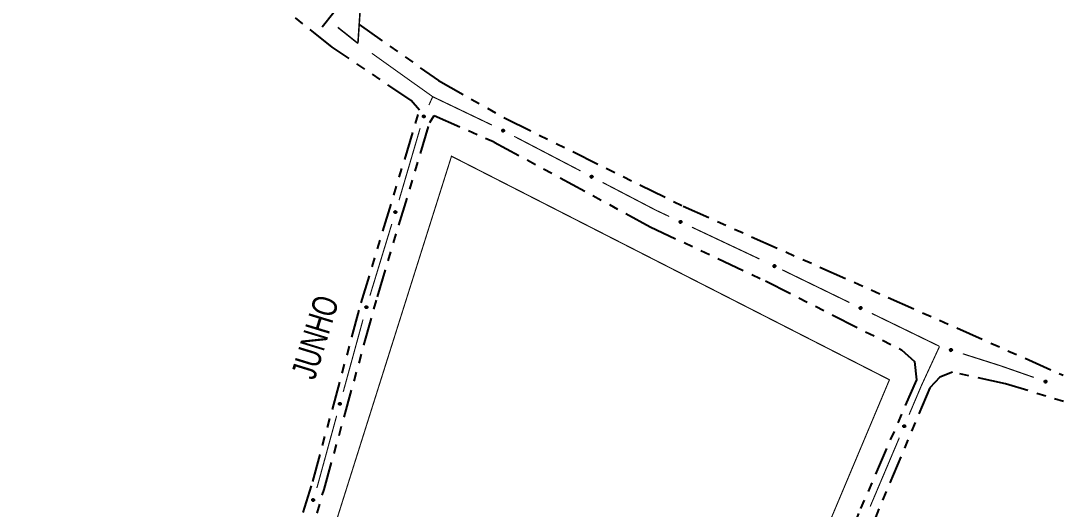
# Model space of a CAD drawing. Extents: x 208948 to 212966, y 4875285 to 4878160.
# Drawn here: x 209844.5 to 210010.5, y 4876951.2 to 4877029.5 of the extents above; entities that cross this region are included whole.
import ezdxf

# ---------------------------------------------------------------- set-up
doc = ezdxf.new("R2010")
doc.units = 0
doc.header["$LTSCALE"] = 1.5
doc.header["$MEASUREMENT"] = 0
doc.linetypes.add('TRACO_25', pattern=[8, 3, -1, 1, -1, 1, -1])
for name, color, linetype in [('LM-LIM-SETORES-BAIRROS', 7, 'CONTINUOUS'), ('RU-QUADRA', 210, 'CONTINUOUS'), ('SV-EIXO-RUA-N-PAV', 6, 'CONTINUOUS'), ('SV-RUA-NAO-PAV', 7, 'CONTINUOUS'), ('SV-TXT-RUA-N-PAV', 7, 'CONTINUOUS')]:
    doc.layers.add(name, color=color, linetype=linetype)
doc.styles.add('ARIAL', font='ARIAL.SHX')

msp = doc.modelspace()

# ---------------------------------------------------------------- linework, layer by layer
at = {"layer": 'LM-LIM-SETORES-BAIRROS', "const_width": 0.25}
for points in [[(209898.54114, 4877025.88843), (209899.26456, 4877036.723286)], [(209895.298262, 4877028.463656), (209898.430706, 4877025.976128)], [(209898.430706, 4877025.976128), (209898.54114, 4877025.88843)]]:
    msp.add_lwpolyline(points, dxfattribs=at)
at = {"layer": 'LM-LIM-SETORES-BAIRROS'}
msp.add_lwpolyline([(209892.799217, 4877028.532754), (209894.664864, 4877030.882087)], dxfattribs=at)
at = {"layer": 'RU-QUADRA', "linetype": 'Continuous', "const_width": 0.18, "flags": 128}
msp.add_lwpolyline([(209833.854038, 4876755.64471), (209833.854038, 4876755.64471), (209913.547494, 4877007.803964), (209983.787586, 4876971.967183), (209920.71485, 4876822.169434), (209895.288293, 4876755.649519), (209888.730898, 4876742.782971), (209876.383166, 4876722.24931), (209840.029735, 4876732.578336), (209829.27515, 4876739.238846)], close=True, dxfattribs=at)
at = {"layer": 'SV-EIXO-RUA-N-PAV', "const_width": 0.18}
for points in [[(209910.532256, 4877017.341907), (209900.760306, 4877024.306746)], [(209909.929223, 4877016.005754), (209910.340588, 4877016.917224)], [(209910.340588, 4877016.917224), (209910.532256, 4877017.341907)], [(209910.532256, 4877017.341907), (209920.034526, 4877012.795097)], [(209905.134417, 4877000.760491), (209908.5121, 4877012.275318)], [(209923.60361, 4877010.990281), (209934.245356, 4877005.44472)], [(209937.792604, 4877003.596199), (209945.773914, 4876999.437029)], [(209945.773914, 4876999.437029), (209946.334573, 4876999.144861)], [(209946.334573, 4876999.144861), (209948.476797, 4876998.136266)], [(209900.465088, 4876985.456995), (209903.968641, 4876996.934151)], [(209952.095752, 4876996.4324), (209962.952619, 4876991.320801)], [(209966.564332, 4876989.601795), (209977.357076, 4876984.35616)], [(209896.181575, 4876970.041771), (209899.354234, 4876981.614767)], [(209980.954657, 4876982.607615), (209991.7474, 4876977.36198)], [(209991.827187, 4876977.323201), (209989.306412, 4876971.878415)], [(209995.554355, 4876976.137284), (210001.271909, 4876974.318062)], [(210001.271909, 4876974.318062), (210001.591455, 4876974.216389)], [(210001.591455, 4876974.216389), (210006.939422, 4876972.348844)], [(209989.306412, 4876971.878415), (209988.90913, 4876971.0203)], [(209988.90913, 4876971.0203), (209986.936725, 4876966.366657)], [(209892.044426, 4876954.950579), (209895.124022, 4876966.184106)], [(209985.375778, 4876962.683799), (209980.692939, 4876951.635224)], [(209891.942562, 4876954.613646), (209892.044426, 4876954.950579)]]:
    msp.add_lwpolyline(points, dxfattribs=at)
at = {"layer": 'SV-EIXO-RUA-N-PAV'}
for points in [[(209908.947051, 4877014.097135), (209908.929109, 4877014.142634), (209908.922993, 4877014.185407), (209908.92816, 4877014.222549), (209908.941284, 4877014.254181), (209908.958355, 4877014.28503), (209908.982428, 4877014.312334), (209909.01586, 4877014.33672), (209909.061375, 4877014.355039), (209909.105603, 4877014.358424), (209909.142289, 4877014.355307), (209909.17606, 4877014.343521), (209909.20575, 4877014.326435), (209909.233285, 4877014.300492), (209909.257668, 4877014.266371), (209909.27498, 4877014.220158), (209909.280688, 4877014.178184), (209909.274748, 4877014.142389), (209909.262684, 4877014.108512), (209909.244878, 4877014.077227), (209909.221093, 4877014.050561), (209909.186694, 4877014.026073), (209909.140856, 4877014.009591), (209909.099057, 4877014.003419), (209909.063187, 4877014.008856), (209909.030103, 4877014.021483), (209908.998954, 4877014.038229), (209908.9705, 4877014.061286), (209908.947051, 4877014.097135)], [(209921.753439, 4877012.078561), (209921.799878, 4877012.093907), (209921.842927, 4877012.097601), (209921.87972, 4877012.090347), (209921.91056, 4877012.075459), (209921.940397, 4877012.056675), (209921.966299, 4877012.0311), (209921.988761, 4877011.996346), (209922.004483, 4877011.94987), (209922.005368, 4877011.905521), (209922.000186, 4877011.86907), (209921.986514, 4877011.836017), (209921.96778, 4877011.807338), (209921.940324, 4877011.781311), (209921.904882, 4877011.758892), (209921.857766, 4877011.744214), (209921.815537, 4877011.740883), (209921.780134, 4877011.748833), (209921.746992, 4877011.762789), (209921.716761, 4877011.782331), (209921.691479, 4877011.807583), (209921.668971, 4877011.843308), (209921.655101, 4877011.890004), (209921.651297, 4877011.932084), (209921.658749, 4877011.96759), (209921.673223, 4877011.999909), (209921.691699, 4877012.030063), (209921.716324, 4877012.057172), (209921.753439, 4877012.078561)], [(209935.942434, 4877004.684479), (209935.988872, 4877004.699826), (209936.031922, 4877004.703519), (209936.068714, 4877004.696266), (209936.099555, 4877004.681378), (209936.129391, 4877004.662594), (209936.155294, 4877004.637018), (209936.177755, 4877004.602264), (209936.193477, 4877004.555789), (209936.194362, 4877004.51144), (209936.18918, 4877004.474988), (209936.175508, 4877004.441936), (209936.156775, 4877004.413257), (209936.129319, 4877004.387229), (209936.093877, 4877004.36481), (209936.046761, 4877004.350133), (209936.004531, 4877004.346801), (209935.969128, 4877004.354752), (209935.935986, 4877004.368707), (209935.905756, 4877004.38825), (209935.880474, 4877004.413502), (209935.857966, 4877004.449227), (209935.844095, 4877004.495922), (209935.840291, 4877004.538003), (209935.847743, 4877004.573508), (209935.862217, 4877004.605828), (209935.880694, 4877004.635982), (209935.905318, 4877004.663091), (209935.942434, 4877004.684479)], [(209904.405333, 4876998.741729), (209904.381744, 4876998.784573), (209904.370231, 4876998.826219), (209904.370626, 4876998.863717), (209904.379616, 4876998.896763), (209904.392621, 4876998.929534), (209904.413021, 4876998.959681), (209904.443075, 4876998.988125), (209904.485888, 4876999.01209), (209904.529325, 4876999.02108), (209904.566109, 4876999.022659), (209904.601106, 4876999.015269), (209904.63273, 4876999.002103), (209904.663344, 4876998.979876), (209904.691873, 4876998.949137), (209904.714928, 4876998.905505), (209904.725935, 4876998.864599), (209904.7246, 4876998.828339), (209904.716948, 4876998.793202), (209904.70327, 4876998.759905), (209904.683074, 4876998.730427), (209904.652073, 4876998.701759), (209904.608706, 4876998.679574), (209904.568033, 4876998.66813), (209904.531764, 4876998.668955), (209904.497341, 4876998.677268), (209904.464313, 4876998.689911), (209904.433155, 4876998.709157), (209904.405333, 4876998.741729)], [(209950.203172, 4876997.44513), (209950.248953, 4876997.462338), (209950.291818, 4876997.467766), (209950.328873, 4876997.462002), (209950.36029, 4876997.448372), (209950.39086, 4876997.430807), (209950.417774, 4876997.406297), (209950.441619, 4876997.372478), (209950.459204, 4876997.326675), (209950.461878, 4876997.282398), (209950.458171, 4876997.245767), (209950.445844, 4876997.212189), (209950.428283, 4876997.182778), (209950.4019, 4876997.155664), (209950.367391, 4876997.131833), (209950.320906, 4876997.115266), (209950.278846, 4876997.110233), (209950.243151, 4876997.116748), (209950.209472, 4876997.129355), (209950.178478, 4876997.147662), (209950.152197, 4876997.171872), (209950.128266, 4876997.20666), (209950.112522, 4876997.252758), (209950.107024, 4876997.294651), (209950.113036, 4876997.330428), (209950.126194, 4876997.363305), (209950.143439, 4876997.394181), (209950.16695, 4876997.422261), (209950.203172, 4876997.44513)], [(209965.264202, 4876990.356096), (209965.310193, 4876990.372736), (209965.353122, 4876990.377632), (209965.390103, 4876990.371411), (209965.421348, 4876990.357392), (209965.451699, 4876990.33945), (209965.478307, 4876990.314609), (209965.501732, 4876990.280497), (209965.518748, 4876990.23448), (209965.520874, 4876990.190173), (209965.516714, 4876990.153591), (209965.503972, 4876990.120169), (209965.486048, 4876990.090977), (209965.459331, 4876990.064191), (209965.42453, 4876990.04079), (209965.377843, 4876990.024799), (209965.335724, 4876990.020287), (209965.300112, 4876990.027244), (209965.266593, 4876990.040267), (209965.235827, 4876990.058956), (209965.209848, 4876990.083491), (209965.18635, 4876990.118572), (209965.171178, 4876990.164861), (209965.166198, 4876990.206819), (209965.172653, 4876990.242519), (209965.186217, 4876990.275231), (209965.203843, 4876990.30589), (209965.2277, 4876990.333677), (209965.264202, 4876990.356096)], [(209899.7535, 4876983.502967), (209899.729911, 4876983.54581), (209899.718398, 4876983.587456), (209899.718793, 4876983.624954), (209899.727783, 4876983.658), (209899.740788, 4876983.690771), (209899.761188, 4876983.720918), (209899.791243, 4876983.749363), (209899.834055, 4876983.773327), (209899.877492, 4876983.782317), (209899.914276, 4876983.783896), (209899.949273, 4876983.776506), (209899.980897, 4876983.76334), (209900.011511, 4876983.741113), (209900.04004, 4876983.710374), (209900.063095, 4876983.666742), (209900.074102, 4876983.625836), (209900.072767, 4876983.589576), (209900.065115, 4876983.554439), (209900.051437, 4876983.521142), (209900.031241, 4876983.491664), (209900.00024, 4876983.462996), (209899.956874, 4876983.440811), (209899.9162, 4876983.429367), (209899.879931, 4876983.430192), (209899.845508, 4876983.438505), (209899.812481, 4876983.451149), (209899.781322, 4876983.470394), (209899.7535, 4876983.502967)], [(209979.074761, 4876983.643701), (209979.120752, 4876983.660341), (209979.163681, 4876983.665238), (209979.200662, 4876983.659016), (209979.231907, 4876983.644998), (209979.262257, 4876983.627055), (209979.288865, 4876983.602215), (209979.312291, 4876983.568103), (209979.329306, 4876983.522085), (209979.331432, 4876983.477778), (209979.327272, 4876983.441197), (209979.31453, 4876983.407774), (209979.296606, 4876983.378582), (209979.269889, 4876983.351797), (209979.235089, 4876983.328395), (209979.188402, 4876983.312405), (209979.146282, 4876983.307893), (209979.110671, 4876983.31485), (209979.077151, 4876983.327873), (209979.046386, 4876983.346562), (209979.020407, 4876983.371096), (209978.996908, 4876983.406178), (209978.981736, 4876983.452467), (209978.976757, 4876983.494425), (209978.983212, 4876983.530124), (209978.996776, 4876983.562836), (209979.014402, 4876983.593496), (209979.038258, 4876983.621283), (209979.074761, 4876983.643701)], [(209993.544963, 4876976.892154), (209993.588082, 4876976.915237), (209993.62986, 4876976.926259), (209993.667351, 4876976.925422), (209993.700288, 4876976.916044), (209993.732904, 4876976.902654), (209993.762809, 4876976.8819), (209993.790898, 4876976.851513), (209993.814356, 4876976.808422), (209993.822834, 4876976.764882), (209993.82398, 4876976.728082), (209993.816179, 4876976.693174), (209993.802641, 4876976.661707), (209993.780055, 4876976.631357), (209993.748983, 4876976.603192), (209993.705082, 4876976.580652), (209993.664049, 4876976.570128), (209993.627807, 4876976.571889), (209993.592763, 4876976.579955), (209993.559629, 4876976.594023), (209993.530391, 4876976.614565), (209993.50209, 4876976.645901), (209993.480417, 4876976.689526), (209993.469453, 4876976.730332), (209993.470705, 4876976.766589), (209993.479423, 4876976.800911), (209993.492454, 4876976.833788), (209993.512065, 4876976.864718), (209993.544963, 4876976.892154)], [(210008.72825, 4876971.840774), (210008.771996, 4876971.862644), (210008.814066, 4876971.872495), (210008.851519, 4876971.870612), (210008.884181, 4876971.860318), (210008.91641, 4876971.846024), (210008.945724, 4876971.824443), (210008.972954, 4876971.793284), (210008.995201, 4876971.749555), (210009.00246, 4876971.705795), (210009.002579, 4876971.668977), (210008.993806, 4876971.634301), (210008.979395, 4876971.603224), (210008.955971, 4876971.573516), (210008.924125, 4876971.54623), (210008.879612, 4876971.524924), (210008.838301, 4876971.515549), (210008.802123, 4876971.518321), (210008.767317, 4876971.527361), (210008.734589, 4876971.542349), (210008.705936, 4876971.5637), (210008.67852, 4876971.595813), (210008.658073, 4876971.640026), (210008.648253, 4876971.681121), (210008.650516, 4876971.71733), (210008.660188, 4876971.751395), (210008.674132, 4876971.783895), (210008.694599, 4876971.814266), (210008.72825, 4876971.840774)], [(209895.508647, 4876968.003475), (209895.483838, 4876968.045624), (209895.471135, 4876968.086922), (209895.470454, 4876968.124416), (209895.478491, 4876968.157706), (209895.49055, 4876968.190837), (209895.510077, 4876968.221557), (209895.539302, 4876968.250853), (209895.581409, 4876968.276036), (209895.62457, 4876968.286269), (209895.661293, 4876968.288904), (209895.696488, 4876968.282522), (209895.728477, 4876968.270268), (209895.759717, 4876968.248929), (209895.789116, 4876968.219022), (209895.813414, 4876968.17607), (209895.82559, 4876968.135497), (209895.825297, 4876968.099213), (209895.818657, 4876968.063871), (209895.805941, 4876968.030195), (209895.786599, 4876968.00015), (209895.756434, 4876967.970603), (209895.713722, 4876967.947183), (209895.673394, 4876967.934576), (209895.637116, 4876967.93436), (209895.602468, 4876967.941681), (209895.569091, 4876967.953371), (209895.537393, 4876967.971715), (209895.508647, 4876968.003475)], [(209986.313674, 4876964.61456), (209986.33266, 4876964.569487), (209986.339761, 4876964.526867), (209986.335452, 4876964.489614), (209986.323061, 4876964.457689), (209986.306706, 4876964.426455), (209986.283269, 4876964.398603), (209986.250409, 4876964.373452), (209986.205328, 4876964.354088), (209986.16119, 4876964.349684), (209986.124442, 4876964.351954), (209986.090408, 4876964.362958), (209986.060332, 4876964.379355), (209986.032206, 4876964.404657), (209986.007043, 4876964.438206), (209985.988669, 4876964.484007), (209985.981994, 4876964.525839), (209985.987108, 4876964.561761), (209985.998387, 4876964.595907), (209986.015467, 4876964.627594), (209986.038631, 4876964.654802), (209986.072456, 4876964.680076), (209986.117902, 4876964.697612), (209986.159548, 4876964.704746), (209986.195533, 4876964.700138), (209986.228899, 4876964.688276), (209986.260426, 4876964.672253), (209986.289405, 4876964.649859), (209986.313674, 4876964.61456)], [(209891.216833, 4876952.593547), (209891.193129, 4876952.636327), (209891.181504, 4876952.677942), (209891.181799, 4876952.715441), (209891.1907, 4876952.74851), (209891.203616, 4876952.781316), (209891.223936, 4876952.811518), (209891.253913, 4876952.840044), (209891.296661, 4876952.864123), (209891.340074, 4876952.87323), (209891.376853, 4876952.874908), (209891.41187, 4876952.867612), (209891.443529, 4876952.854531), (209891.474203, 4876952.832386), (209891.502814, 4876952.801725), (209891.525987, 4876952.758154), (209891.537104, 4876952.717278), (209891.535866, 4876952.681015), (209891.528309, 4876952.645858), (209891.514721, 4876952.612523), (209891.494604, 4876952.582991), (209891.46368, 4876952.55424), (209891.420373, 4876952.531938), (209891.379731, 4876952.520386), (209891.34346, 4876952.521113), (209891.309015, 4876952.529333), (209891.275953, 4876952.541888), (209891.244743, 4876952.56105), (209891.216833, 4876952.593547)]]:
    msp.add_lwpolyline(points, close=True, dxfattribs=at)
for points in [[(209908.922993, 4877014.185407), (209908.958355, 4877014.28503)], [(209908.925518, 4877014.167002), (209908.967649, 4877014.290207)], [(209908.929109, 4877014.142634), (209908.982428, 4877014.312334)], [(209908.938285, 4877014.122316), (209908.996486, 4877014.317613)], [(209908.947051, 4877014.097135), (209909.01586, 4877014.33672)], [(209908.96076, 4877014.079237), (209909.038882, 4877014.341893)], [(209908.9705, 4877014.061286), (209909.061375, 4877014.355039)], [(209908.986802, 4877014.054011), (209909.081202, 4877014.352735)], [(209908.998954, 4877014.038229), (209909.105603, 4877014.358424)], [(209909.015088, 4877014.033759), (209909.120274, 4877014.353065)], [(209909.030103, 4877014.021483), (209909.142289, 4877014.355307)], [(209909.048107, 4877014.01736), (209909.160833, 4877014.346737)], [(209909.063187, 4877014.008856), (209909.17606, 4877014.343521)], [(209909.083251, 4877014.008984), (209909.190121, 4877014.332021)], [(209909.099057, 4877014.003419), (209909.20575, 4877014.326435)], [(209909.121762, 4877014.008071), (209909.218528, 4877014.308721)], [(209909.140856, 4877014.009591), (209909.233285, 4877014.300492)], [(209909.16396, 4877014.021961), (209909.24469, 4877014.280446)], [(209909.186694, 4877014.026073), (209909.257668, 4877014.266371)], [(209909.20399, 4877014.044315), (209909.263556, 4877014.236002)], [(209909.221093, 4877014.050561), (209909.27498, 4877014.220158)], [(209909.234192, 4877014.068111), (209909.275641, 4877014.193122)], [(209909.244878, 4877014.077227), (209909.280688, 4877014.178184)], [(209921.651297, 4877011.932084), (209921.96778, 4877011.807338)], [(209921.654661, 4877011.909153), (209921.949373, 4877011.79558)], [(209921.655101, 4877011.890004), (209921.940324, 4877011.781311)], [(209921.657745, 4877011.947551), (209921.974239, 4877011.822628)], [(209921.658749, 4877011.96759), (209921.986514, 4877011.836017)], [(209921.666148, 4877011.866238), (209921.919667, 4877011.771054)], [(209921.66809, 4877011.982166), (209921.990583, 4877011.851039)], [(209921.668971, 4877011.843308), (209921.904882, 4877011.758892)], [(209921.673223, 4877011.999909), (209922.000186, 4877011.86907)], [(209921.686209, 4877011.825011), (209921.87423, 4877011.754726)], [(209921.686326, 4877012.014207), (209921.99919, 4877011.891176)], [(209921.691479, 4877011.807583), (209921.857766, 4877011.744214)], [(209921.691699, 4877012.030063), (209922.005368, 4877011.905521)], [(209921.708141, 4877012.041306), (209922.001064, 4877011.930205)], [(209921.708263, 4877011.793515), (209921.830736, 4877011.745079)], [(209921.716324, 4877012.057172), (209922.004483, 4877011.94987)], [(209921.716761, 4877011.782331), (209921.815537, 4877011.740883)], [(209921.734796, 4877012.065883), (209921.992627, 4877011.973068)], [(209921.753439, 4877012.078561), (209921.988761, 4877011.996346)], [(209921.779074, 4877012.085892), (209921.970777, 4877012.016767)], [(209921.799878, 4877012.093907), (209921.966299, 4877012.0311)], [(209921.824409, 4877012.096119), (209921.945042, 4877012.047104)], [(209921.842927, 4877012.097601), (209921.940397, 4877012.056675)], [(209935.840291, 4877004.538003), (209936.156775, 4877004.413257)], [(209935.843655, 4877004.515071), (209936.138368, 4877004.401498)], [(209935.844095, 4877004.495922), (209936.129319, 4877004.387229)], [(209935.846739, 4877004.55347), (209936.163233, 4877004.428546)], [(209935.847743, 4877004.573508), (209936.175508, 4877004.441936)], [(209935.855143, 4877004.472157), (209936.108661, 4877004.376973)], [(209935.857084, 4877004.588085), (209936.179577, 4877004.456957)], [(209935.862217, 4877004.605828), (209936.18918, 4877004.474988)], [(209935.87532, 4877004.620126), (209936.188184, 4877004.497094)], [(209935.880694, 4877004.635982), (209936.194362, 4877004.51144)], [(209935.897135, 4877004.647225), (209936.190058, 4877004.536123)], [(209935.905318, 4877004.663091), (209936.193477, 4877004.555789)], [(209935.923791, 4877004.671802), (209936.181621, 4877004.578987)], [(209935.942434, 4877004.684479), (209936.177755, 4877004.602264)], [(209935.968069, 4877004.691811), (209936.159772, 4877004.622686)], [(209935.988872, 4877004.699826), (209936.155294, 4877004.637018)], [(209936.013404, 4877004.702037), (209936.134036, 4877004.653022)], [(209936.031922, 4877004.703519), (209936.129391, 4877004.662594)], [(209935.857966, 4877004.449227), (209936.093877, 4877004.36481)], [(209935.875203, 4877004.430929), (209936.063224, 4877004.360645)], [(209935.880474, 4877004.413502), (209936.046761, 4877004.350133)], [(209935.897257, 4877004.399434), (209936.01973, 4877004.350998)], [(209935.905756, 4877004.38825), (209936.004531, 4877004.346801)], [(209904.370231, 4876998.826219), (209904.392621, 4876998.929534)], [(209904.375078, 4876998.808285), (209904.40118, 4876998.935852)], [(209904.381744, 4876998.784573), (209904.413021, 4876998.959681)], [(209904.393432, 4876998.765589), (209904.426292, 4876998.966707)], [(209904.405333, 4876998.741729), (209904.443075, 4876998.988125)], [(209904.421209, 4876998.725722), (209904.465252, 4876998.996188)], [(209904.433155, 4876998.709157), (209904.485888, 4876999.01209)], [(209904.45025, 4876998.704017), (209904.505846, 4876999.012329)], [(209904.464313, 4876998.689911), (209904.529325, 4876999.02108)], [(209904.480885, 4876998.687532), (209904.544559, 4876999.017632)], [(209904.497341, 4876998.677268), (209904.566109, 4876999.022659)], [(209904.515724, 4876998.67547), (209904.585593, 4876999.016519)], [(209904.531764, 4876998.668955), (209904.601106, 4876999.015269)], [(209904.551647, 4876998.671638), (209904.616516, 4876999.005653)], [(209904.568033, 4876998.66813), (209904.63273, 4876999.002103)], [(209904.589962, 4876998.675635), (209904.647659, 4876998.986159)], [(209904.608706, 4876998.679574), (209904.663344, 4876998.979876)], [(209904.630048, 4876998.694785), (209904.677209, 4876998.961445)], [(209904.652073, 4876998.701759), (209904.691873, 4876998.949137)], [(209904.666906, 4876998.722054), (209904.701579, 4876998.919766)], [(209904.683074, 4876998.730427), (209904.714928, 4876998.905505)], [(209904.693831, 4876998.749502), (209904.719026, 4876998.878773)], [(209904.70327, 4876998.759905), (209904.725935, 4876998.864599)], [(209950.107024, 4876997.294651), (209950.428283, 4876997.182778)], [(209950.11131, 4876997.271874), (209950.410366, 4876997.170286)], [(209950.112522, 4876997.252758), (209950.4019, 4876997.155664)], [(209950.112842, 4876997.310365), (209950.43412, 4876997.198316)], [(209950.113036, 4876997.330428), (209950.445844, 4876997.212189)], [(209950.121782, 4876997.345369), (209950.449304, 4876997.227363)], [(209950.12452, 4876997.229458), (209950.381673, 4876997.144582)], [(209950.126194, 4876997.363305), (209950.458171, 4876997.245767)], [(209950.128266, 4876997.20666), (209950.367391, 4876997.131833)], [(209950.13871, 4876997.378121), (209950.456284, 4876997.267815)], [(209950.143439, 4876997.394181), (209950.461878, 4876997.282398)], [(209950.146228, 4876997.189073), (209950.336932, 4876997.126434)], [(209950.152197, 4876997.171872), (209950.320906, 4876997.115266)], [(209950.159414, 4876997.406078), (209950.456581, 4876997.306887)], [(209950.16695, 4876997.422261), (209950.459204, 4876997.326675)], [(209950.169535, 4876997.158493), (209950.293863, 4876997.11504)], [(209950.178478, 4876997.147662), (209950.278846, 4876997.110233)], [(209950.185055, 4876997.43171), (209950.446422, 4876997.349376)], [(209950.203172, 4876997.44513), (209950.441619, 4876997.372478)], [(209950.22849, 4876997.45349), (209950.422826, 4876997.392157)], [(209950.248953, 4876997.462338), (209950.417774, 4876997.406297)], [(209950.273375, 4876997.465537), (209950.395887, 4876997.42143)], [(209950.291818, 4876997.467766), (209950.39086, 4876997.430807)], [(209965.166198, 4876990.206819), (209965.486048, 4876990.090977)], [(209965.170202, 4876990.18399), (209965.467977, 4876990.078708)], [(209965.171178, 4876990.164861), (209965.459331, 4876990.064191)], [(209965.172211, 4876990.22246), (209965.492076, 4876990.106441)], [(209965.172653, 4876990.242519), (209965.503972, 4876990.120169)], [(209965.181583, 4876990.257351), (209965.507619, 4876990.135298)], [(209965.182886, 4876990.141414), (209965.438969, 4876990.053361)], [(209965.186217, 4876990.275231), (209965.516714, 4876990.153591)], [(209965.18635, 4876990.118572), (209965.42453, 4876990.04079)], [(209965.198916, 4876990.28989), (209965.515099, 4876990.17566)], [(209965.203843, 4876990.30589), (209965.520874, 4876990.190173)], [(209965.204092, 4876990.100764), (209965.394006, 4876990.035768)], [(209965.209848, 4876990.083491), (209965.377843, 4876990.024799)], [(209965.219964, 4876990.317589), (209965.515881, 4876990.214726)], [(209965.227019, 4876990.069898), (209965.350799, 4876990.024908)], [(209965.2277, 4876990.333677), (209965.518748, 4876990.23448)], [(209965.235827, 4876990.058956), (209965.335724, 4876990.020287)], [(209965.245921, 4876990.342902), (209965.506248, 4876990.257337)], [(209965.264202, 4876990.356096), (209965.501732, 4876990.280497)], [(209965.289622, 4876990.364142), (209965.483184, 4876990.300407)], [(209965.310193, 4876990.372736), (209965.478307, 4876990.314609)], [(209965.334653, 4876990.375633), (209965.45661, 4876990.330012)], [(209965.353122, 4876990.377632), (209965.451699, 4876990.33945)], [(209899.718398, 4876983.587456), (209899.740788, 4876983.690771)], [(209899.723246, 4876983.569522), (209899.749347, 4876983.697089)], [(209899.729911, 4876983.54581), (209899.761188, 4876983.720918)], [(209899.741599, 4876983.526826), (209899.774459, 4876983.727944)], [(209899.7535, 4876983.502967), (209899.791243, 4876983.749363)], [(209899.769376, 4876983.486959), (209899.813419, 4876983.757425)], [(209899.781322, 4876983.470394), (209899.834055, 4876983.773327)], [(209899.798418, 4876983.465254), (209899.854013, 4876983.773567)], [(209899.812481, 4876983.451149), (209899.877492, 4876983.782317)], [(209899.829052, 4876983.448769), (209899.892726, 4876983.778869)], [(209899.845508, 4876983.438505), (209899.914276, 4876983.783896)], [(209899.863891, 4876983.436707), (209899.93376, 4876983.777756)], [(209899.879931, 4876983.430192), (209899.949273, 4876983.776506)], [(209899.899815, 4876983.432875), (209899.964683, 4876983.76689)], [(209899.9162, 4876983.429367), (209899.980897, 4876983.76334)], [(209899.938129, 4876983.436872), (209899.995826, 4876983.747396)], [(209899.956874, 4876983.440811), (209900.011511, 4876983.741113)], [(209899.978215, 4876983.456022), (209900.025376, 4876983.722683)], [(209900.00024, 4876983.462996), (209900.04004, 4876983.710374)], [(209900.015073, 4876983.483292), (209900.049746, 4876983.681003)], [(209900.031241, 4876983.491664), (209900.063095, 4876983.666742)], [(209900.041998, 4876983.510739), (209900.067193, 4876983.64001)], [(209900.051437, 4876983.521142), (209900.074102, 4876983.625836)], [(209978.976757, 4876983.494425), (209979.296606, 4876983.378582)], [(209978.980761, 4876983.471596), (209979.278536, 4876983.366313)], [(209978.981736, 4876983.452467), (209979.269889, 4876983.351797)], [(209978.98277, 4876983.510066), (209979.302635, 4876983.394046)], [(209978.983212, 4876983.530124), (209979.31453, 4876983.407774)], [(209978.992142, 4876983.544956), (209979.318178, 4876983.422904)], [(209978.993445, 4876983.42902), (209979.249527, 4876983.340966)], [(209978.996776, 4876983.562836), (209979.327272, 4876983.441197)], [(209978.996908, 4876983.406178), (209979.235089, 4876983.328395)], [(209979.009474, 4876983.577496), (209979.325658, 4876983.463266)], [(209979.014402, 4876983.593496), (209979.331432, 4876983.477778)], [(209979.01465, 4876983.38837), (209979.204565, 4876983.323374)], [(209979.020407, 4876983.371096), (209979.188402, 4876983.312405)], [(209979.030522, 4876983.605194), (209979.326439, 4876983.502332)], [(209979.037577, 4876983.357503), (209979.161358, 4876983.312514)], [(209979.038258, 4876983.621283), (209979.329306, 4876983.522085)], [(209979.046386, 4876983.346562), (209979.146282, 4876983.307893)], [(209979.05648, 4876983.630507), (209979.316806, 4876983.544943)], [(209979.074761, 4876983.643701), (209979.312291, 4876983.568103)], [(209979.100181, 4876983.651747), (209979.293742, 4876983.588013)], [(209979.120752, 4876983.660341), (209979.288865, 4876983.602215)], [(209979.145212, 4876983.663238), (209979.267168, 4876983.617618)], [(209979.163681, 4876983.665238), (209979.262257, 4876983.627055)], [(209993.469453, 4876976.730332), (209993.802641, 4876976.661707)], [(209993.470705, 4876976.766589), (209993.816179, 4876976.693174)], [(209993.473153, 4876976.746675), (209993.806382, 4876976.677878)], [(209993.4767, 4876976.708316), (209993.786523, 4876976.646966)], [(209993.477409, 4876976.782551), (209993.817612, 4876976.708671)], [(209993.479423, 4876976.800911), (209993.82398, 4876976.728082)], [(209993.480417, 4876976.689526), (209993.780055, 4876976.631357)], [(209993.48988, 4876976.817245), (209993.819207, 4876976.749689)], [(209993.492454, 4876976.833788), (209993.822834, 4876976.764882)], [(209993.495376, 4876976.668007), (209993.761463, 4876976.61771)], [(209993.50209, 4876976.645901), (209993.748983, 4876976.603192)], [(209993.506724, 4876976.847684), (209993.814361, 4876976.788461)], [(209993.512065, 4876976.864718), (209993.814356, 4876976.808422)], [(209993.52221, 4876976.630831), (209993.719499, 4876976.593832)], [(209993.52877, 4876976.876467), (209993.798698, 4876976.829243)], [(209993.530391, 4876976.614565), (209993.705082, 4876976.580652)], [(209993.544963, 4876976.892154), (209993.790898, 4876976.851513)], [(209993.549338, 4876976.603584), (209993.678303, 4876976.576869)], [(209993.559629, 4876976.594023), (209993.664049, 4876976.570128)], [(209993.568961, 4876976.903773), (209993.769678, 4876976.868547)], [(209993.588082, 4876976.915237), (209993.762809, 4876976.8819)], [(209993.61187, 4876976.921623), (209993.739121, 4876976.894021)], [(209993.62986, 4876976.926259), (209993.732904, 4876976.902654)], [(210008.648253, 4876971.681121), (210008.979395, 4876971.603224)], [(210008.650516, 4876971.71733), (210008.993806, 4876971.634301)], [(210008.652407, 4876971.697355), (210008.983586, 4876971.619284)], [(210008.654882, 4876971.658913), (210008.962872, 4876971.588939)], [(210008.657663, 4876971.733099), (210008.995671, 4876971.649752)], [(210008.658073, 4876971.640026), (210008.955971, 4876971.573516)], [(210008.660188, 4876971.751395), (210009.002579, 4876971.668977)], [(210008.671097, 4876971.767431), (210008.998411, 4876971.69071)], [(210008.672426, 4876971.618098), (210008.937005, 4876971.560393)], [(210008.674132, 4876971.783895), (210009.00246, 4876971.705795)], [(210008.67852, 4876971.595813), (210008.924125, 4876971.54623)], [(210008.688785, 4876971.797388), (210008.994648, 4876971.729602)], [(210008.694599, 4876971.814266), (210008.995201, 4876971.749555)], [(210008.698211, 4876971.580187), (210008.894391, 4876971.537696)], [(210008.705936, 4876971.5637), (210008.879612, 4876971.524924)], [(210008.711625, 4876971.825545), (210008.98013, 4876971.770805)], [(210008.724569, 4876971.552194), (210008.852738, 4876971.52189)], [(210008.72825, 4876971.840774), (210008.972954, 4876971.793284)], [(210008.734589, 4876971.542349), (210008.838301, 4876971.515549)], [(210008.752563, 4876971.851718), (210008.952218, 4876971.810904)], [(210008.771996, 4876971.862644), (210008.945724, 4876971.824443)], [(210008.795954, 4876971.868363), (210008.922385, 4876971.837221)], [(210008.814066, 4876971.872495), (210008.91641, 4876971.846024)], [(209895.471135, 4876968.086922), (209895.49055, 4876968.190837)], [(209895.476495, 4876968.069135), (209895.498924, 4876968.197399)], [(209895.483838, 4876968.045624), (209895.510077, 4876968.221557)], [(209895.496067, 4876968.026983), (209895.52314, 4876968.228961)], [(209895.508647, 4876968.003475), (209895.539302, 4876968.250853)], [(209895.524977, 4876967.98793), (209895.561238, 4876968.259548)], [(209895.537393, 4876967.971715), (209895.581409, 4876968.276036)], [(209895.554629, 4876967.967067), (209895.601352, 4876968.276849)], [(209895.569091, 4876967.953371), (209895.62457, 4876968.286269)], [(209895.585725, 4876967.951468), (209895.639897, 4876968.28326)], [(209895.602468, 4876967.941681), (209895.661293, 4876968.288904)], [(209895.620895, 4876967.940412), (209895.680946, 4876968.283326)], [(209895.637116, 4876967.93436), (209895.696488, 4876968.282522)], [(209895.656914, 4876967.937612), (209895.712168, 4876968.273352)], [(209895.673394, 4876967.934576), (209895.728477, 4876968.270268)], [(209895.695097, 4876967.942708), (209895.743858, 4876968.25476)], [(209895.713722, 4876967.947183), (209895.759717, 4876968.248929)], [(209895.734617, 4876967.963001), (209895.774105, 4876968.230905)], [(209895.756434, 4876967.970603), (209895.789116, 4876968.219022)], [(209895.770677, 4876967.991316), (209895.799662, 4876968.189941)], [(209895.786599, 4876968.00015), (209895.813414, 4876968.17607)], [(209895.796804, 4876968.019526), (209895.818278, 4876968.149466)], [(209895.805941, 4876968.030195), (209895.82559, 4876968.135497)], [(209986.015467, 4876964.627594), (209985.981994, 4876964.525839)], [(209986.02594, 4876964.636954), (209985.987385, 4876964.511021)], [(209986.038631, 4876964.654802), (209985.988669, 4876964.484007)], [(209986.055585, 4876964.66144), (209986.000456, 4876964.468431)], [(209986.072456, 4876964.680076), (209986.007043, 4876964.438206)], [(209986.095089, 4876964.684712), (209986.020341, 4876964.424434)], [(209986.117902, 4876964.697612), (209986.032206, 4876964.404657)], [(209986.136956, 4876964.699571), (209986.047148, 4876964.39677)], [(209986.159548, 4876964.704746), (209986.060332, 4876964.379355)], [(209986.175478, 4876964.699546), (209986.076086, 4876964.374131)], [(209986.195533, 4876964.700138), (209986.090408, 4876964.362958)], [(209986.210805, 4876964.691983), (209986.105705, 4876964.360095)], [(209986.228899, 4876964.688276), (209986.124442, 4876964.351954)], [(209986.244193, 4876964.67635), (209986.146399, 4876964.354703)], [(209986.260426, 4876964.672253), (209986.16119, 4876964.349684)], [(209986.272939, 4876964.656756), (209986.185454, 4876964.355934)], [(209986.289405, 4876964.649859), (209986.205328, 4876964.354088)], [(209986.299555, 4876964.632137), (209986.227512, 4876964.367749)], [(209986.313674, 4876964.61456), (209986.250409, 4876964.373452)], [(209986.323018, 4876964.589588), (209986.269337, 4876964.393001)], [(209986.33266, 4876964.569487), (209986.283269, 4876964.398603)], [(209986.336813, 4876964.545209), (209986.297534, 4876964.421064)], [(209986.339761, 4876964.526867), (209986.306706, 4876964.426455)], [(209891.181504, 4876952.677942), (209891.203616, 4876952.781316)], [(209891.1864, 4876952.660021), (209891.212158, 4876952.787658)], [(209891.193129, 4876952.636327), (209891.223936, 4876952.811518)], [(209891.204868, 4876952.617374), (209891.237187, 4876952.81858)], [(209891.216833, 4876952.593547), (209891.253913, 4876952.840044)], [(209891.232753, 4876952.577583), (209891.276068, 4876952.848166)], [(209891.244743, 4876952.56105), (209891.296661, 4876952.864123)], [(209891.261852, 4876952.555956), (209891.316619, 4876952.864416)], [(209891.275953, 4876952.541888), (209891.340074, 4876952.87323)], [(209891.292531, 4876952.539553), (209891.355317, 4876952.869823)], [(209891.309015, 4876952.529333), (209891.376853, 4876952.874908)], [(209891.327402, 4876952.527585), (209891.396354, 4876952.868821)], [(209891.34346, 4876952.521113), (209891.41187, 4876952.867612)], [(209891.363336, 4876952.523849), (209891.427306, 4876952.858038)], [(209891.379731, 4876952.520386), (209891.443529, 4876952.854531)], [(209891.401639, 4876952.52795), (209891.458502, 4876952.838628)], [(209891.420373, 4876952.531938), (209891.474203, 4876952.832386)], [(209891.441674, 4876952.547207), (209891.488118, 4876952.813993)], [(209891.46368, 4876952.55424), (209891.502814, 4876952.801725)], [(209891.478458, 4876952.574576), (209891.5126, 4876952.772379)], [(209891.494604, 4876952.582991), (209891.525987, 4876952.758154)], [(209891.50531, 4876952.602096), (209891.530157, 4876952.731433)], [(209891.514721, 4876952.612523), (209891.537104, 4876952.717278)]]:
    msp.add_lwpolyline(points, dxfattribs=at)
at = {"layer": 'SV-RUA-NAO-PAV', "linetype": 'TRACO_25'}
for points in [[(209833.577151, 4876766.783486, 13.343455), (209845.391547, 4876807.135793, 13.343455), (209847.583965, 4876814.624038, 13.343455), (209848.632743, 4876818.206163, 13.343455), (209864.703499, 4876871.928151, 13.169962), (209879.099701, 4876916.309132, 12.674266), (209891.290291, 4876955.64032, 12.327279), (209899.076908, 4876984.322297, 12.376848), (209908.43265, 4877015.197625, 12.129001), (209907.088693, 4877016.75515, 12.129001), (209894.391216, 4877025.293201, 12.054646), (209870.264808, 4877044.633889, 11.782013)], [(209898.742976, 4877028.911382, 12.17857), (209911.475438, 4877019.913775, 12.17857), (209922.238519, 4877013.847311, 12.17857), (209950.710296, 4876999.780201, 12.17857), (210011.644505, 4876972.700279, 13.070823)], [(209846.401388, 4876803.119988, 13.070823), (209850.502584, 4876816.016971, 13.070823), (209857.779972, 4876838.902083, 13.070823), (209871.554682, 4876884.456775, 12.674266), (209880.128189, 4876910.27498, 12.922113), (209893.10464, 4876954.388478, 12.302494), (209901.661148, 4876985.27888, 12.104216), (209910.056834, 4877013.218794, 12.104216), (209910.79097, 4877014.352326, 12.104216), (209920.410882, 4877010.073903, 12.153785), (209945.410157, 4876996.491104, 12.302494), (209963.920996, 4876987.820225, 12.451202), (209985.747252, 4876976.751805, 12.575127), (209987.794535, 4876974.878171, 12.599912), (209988.107734, 4876971.958551, 12.773405), (209978.82676, 4876950.554309, 13.46738), (209967.310025, 4876922.600667, 13.566519), (209949.874411, 4876881.480298, 13.31867), (209940.427579, 4876859.399344, 12.897329), (209923.941232, 4876820.139805, 13.417809), (209913.750135, 4876795.800767, 13.417809)], [(210028.948209, 4876963.269851, 13.194746), (210002.399025, 4876971.311246, 12.996469), (209993.884622, 4876973.179622, 12.872544), (209991.847652, 4876972.37975, 12.872544), (209990.247298, 4876970.660768, 12.847759), (209978.457258, 4876942.603787, 13.591303), (209961.053863, 4876900.934099, 13.938291), (209948.181156, 4876871.664301, 13.640873), (209943.913553, 4876860.142227, 13.640873), (209925.124913, 4876818.01268, 13.393024), (209915.92734, 4876794.706965, 13.665658)]]:
    msp.add_polyline3d(points, dxfattribs=at)

# ---------------------------------------------------------------- texts
at = {"layer": 'SV-TXT-RUA-N-PAV', "style": 'ARIAL', "width": 0.7}
msp.add_text('JUNHO', height=4, rotation=73, dxfattribs=at).set_placement((209891.606186, 4876971.788067))

doc.saveas('drawing.dxf')
